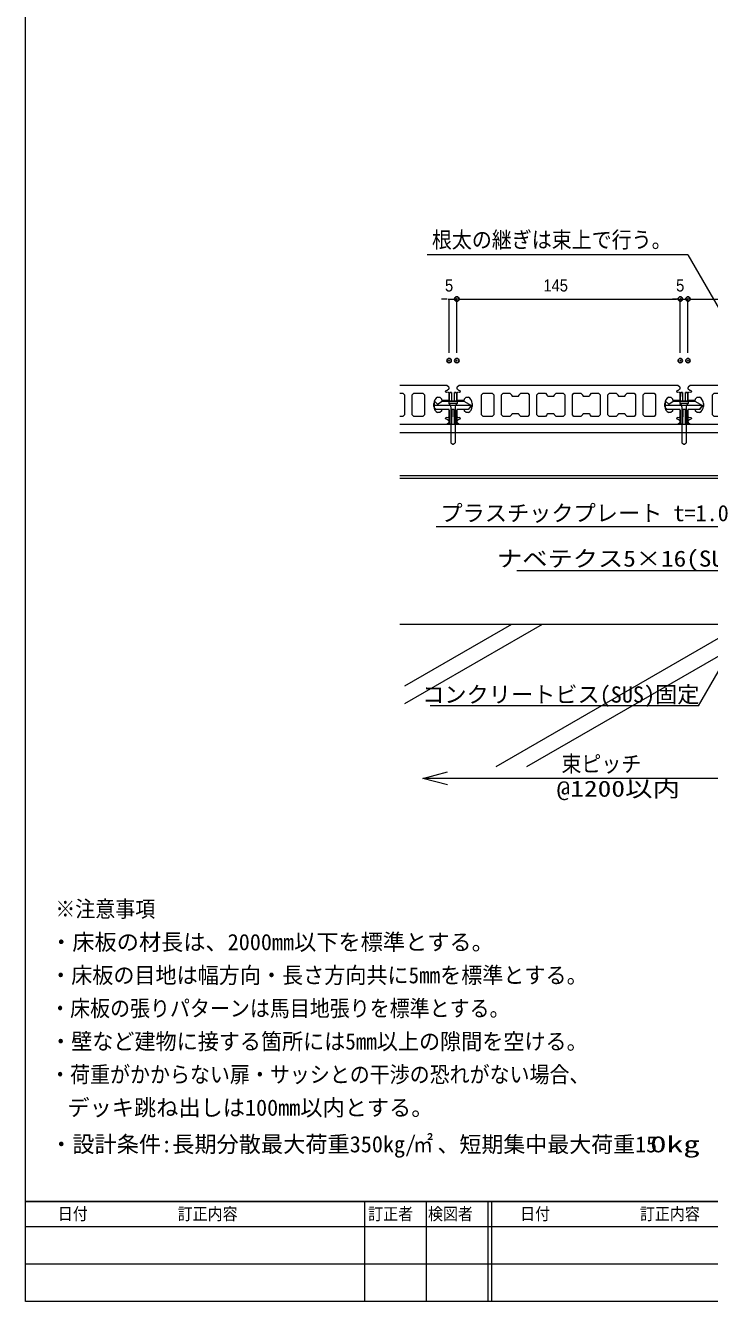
# Model space of a CAD drawing. Units: millimetres, scale not verified. Extents: x -12715 to 12220, y -3398 to 4210.
# Drawn here: x -1681 to -1237, y 2231 to 3059 of the extents above; entities that cross this region are included whole.
import ezdxf
from ezdxf.enums import TextEntityAlignment as Align

# ---------------------------------------------------------------- set-up
doc = ezdxf.new("R2010")
doc.units = ezdxf.units.MM
doc.header["$LTSCALE"] = 5.7
doc.header["$PDMODE"] = 32
doc.header["$PDSIZE"] = 2.85
for name, color, linetype, lineweight in [('0-0_図枠', 7, 'Continuous', 9), ('0-1_デッキ', 7, 'Continuous', 9), ('0-2_文字', 4, 'Continuous', 9), ('0-3_寸法', 7, 'Continuous', 9), ('0-4_一般', 4, 'Continuous', 9), ('0-5_根太', 4, 'Continuous', 9), ('0-7_0', 7, 'Continuous', 9), ('0-B_WQCS', 4, 'Continuous', 9)]:
    doc.layers.add(name, color=color, linetype=linetype, lineweight=lineweight)
doc.layers.add('0-8_DEFPOINTS', color=7, linetype='Continuous')
doc.styles.add('Osaka', font='')
doc.styles.add('ＭＳ ゴシック', font='')
doc.styles.get('Osaka').set_extended_font_data('Osaka')
doc.styles.get('ＭＳ ゴシック').set_extended_font_data('MS Gothic')

# ---------------------------------------------------------------- blocks, each defined once
blk = doc.blocks.new('_DOT')
at = {"layer": '0-7_0'}
for p, q in [((-20, 0), (-40, 0)), ((-10, 0), (10, 0))]:
    blk.add_line(p, q, dxfattribs=at)
blk = doc.blocks.new('25×145開\u30002軸')
at = {"layer": '0-1_デッキ'}
for p, q in [((-2900, 440.1), (-2900, 429.4)), ((-2892.4, 413.5), (-2853.1, 382.1)), ((-2846.2, 378.5), (-2824.5, 371.9)), ((-2810, 352.5), (-2810, 346.2)), ((2810, 346.2), (2810, 352.5)), ((2824.5, 371.9), (2846.2, 378.5)), ((2853.1, 382.1), (2892.4, 413.5)), ((2900, 429.4), (2900, 440.1)), ((-2828.5, 326), (-2881.5, 321.2)), ((-2500, 40), (-2500, -40)), ((2500, -40), (2500, 40)), ((2881.5, 321.2), (2828.5, 326)), ((-2881.5, -321.2), (-2828.5, -326)), ((2828.5, -326), (2881.5, -321.2)), ((-2900, -429.4), (-2900, -440.1)), ((-2853.1, -382.1), (-2892.4, -413.5)), ((-2824.5, -371.9), (-2846.2, -378.5)), ((-2810, -346.2), (-2810, -352.5)), ((2810, -352.5), (2810, -346.2)), ((2846.2, -378.5), (2824.5, -371.9)), ((2892.4, -413.5), (2853.1, -382.1)), ((2900, -440.1), (2900, -429.4))]:
    blk.add_line(p, q, dxfattribs=at)
for points in [[(2892.7, 455.7), (2839.5, 500), (-2839.5, 500), (-2892.7, 455.7)], [(-2900, 301), (-2900, 130), (-2890, 120), (-2710, 120)], [(-2710, 120), (-2700, 130), (-2700, 160), (-2660, 200), (-2600, 200)], [(2600, 200), (2660, 200), (2700, 160), (2700, 130), (2710, 120), (2890, 120), (2900, 130), (2900, 301)], [(-2600, -200), (-2660, -200), (-2700, -160), (-2700, -130), (-2710, -120), (-2890, -120), (-2900, -130), (-2900, -301)], [(2900, -301), (2900, -130), (2890, -120), (2710, -120), (2700, -130), (2700, -160), (2660, -200), (2600, -200)], [(-2892.7, -455.7), (-2839.5, -500), (2839.5, -500), (2892.7, -455.7)]]:
    blk.add_lwpolyline(points, dxfattribs=at)
for points in [[(-2260, -259.9), (-2260, 259.9), (-2220, 299.9), (-1980, 300), (-1940, 260), (-1940, -260), (-1980, -300), (-2220, -299.9)], [(-1740, -260), (-1740, 260), (-1700, 300), (-1520, 300), (-1480, 260), (-1480, 250), (-1460, 230), (-1300, 230), (-1280, 250), (-1280, 260), (-1240, 300), (-1060, 300), (-1020, 260), (-1020, -260), (-1060, -300), (-1240, -300), (-1280, -260), (-1280, -250), (-1300, -230), (-1460, -230), (-1480, -250), (-1480, -260), (-1520, -300), (-1700, -300)], [(-780, 300), (-600, 300), (-560, 260), (-560, 250), (-540, 230), (-380, 230), (-360, 250), (-360, 260), (-320, 300), (-140, 300), (-100, 260), (-100, -260), (-140, -300), (-320, -300), (-360, -260), (-360, -250), (-380, -230), (-540, -230), (-560, -250), (-560, -260), (-600, -300), (-780, -300), (-820, -260), (-820, 260)], [(140, -300), (100, -260), (100, 260), (140, 300), (320, 300), (360, 260), (360, 250), (380, 230), (540, 230), (560, 250), (560, 260), (600, 300), (780, 300), (820, 260), (820, -260), (780, -300), (600, -300), (560, -260), (560, -250), (540, -230), (380, -230), (360, -250), (360, -260), (320, -300)], [(1280, -260), (1240, -300), (1060, -300), (1020, -260), (1020, 260), (1060, 300), (1240, 300), (1280, 260), (1280, 250), (1300, 230), (1460, 230), (1480, 250), (1480, 260), (1520, 300), (1700, 300), (1740, 260), (1740, -260), (1700, -300), (1520, -300), (1480, -260), (1480, -250), (1460, -230), (1300, -230), (1280, -250)], [(2260, -259.9), (2220, -299.9), (1980, -300), (1940, -260), (1940, 260), (1980, 300), (2220, 299.9), (2260, 259.9)]]:
    blk.add_lwpolyline(points, close=True, dxfattribs=at)
for centre, radius, start, end in [((-2879.7, 440.1), 20.3, 129.80557, 180), ((-2879.7, 429.4), 20.3, 180, 231.34019), ((-2840.4, 397.9), 20.3, 231.34019, 253.30076), ((-2830.3, 346.2), 20.3, 275.07961, 0), ((-2830.3, 352.5), 20.3, 0, 73.30076), ((2830.3, 352.5), 20.3, 106.69924, 180), ((2830.3, 346.2), 20.3, 180, 264.92039), ((2840.4, 397.9), 20.3, 286.69924, 308.65981), ((2879.7, 429.4), 20.3, 308.65981, 0), ((2879.7, 440.1), 20.3, 0, 50.19443), ((-2879.7, 301), 20.3, 95.07961, 180), ((-2688.3, 33.5), 188.4, 1.96794, 62.04932), ((2688.3, 33.5), 188.4, 117.95068, 178.03206), ((2879.7, 301), 20.3, 0, 84.92039), ((-2879.7, -301), 20.3, 180, 264.92039), ((-2830.3, -346.2), 20.3, 0, 84.92039), ((-2688.3, -33.5), 188.4, 297.95068, 358.03206), ((2688.3, -33.5), 188.4, 181.96794, 242.04932), ((2830.3, -346.2), 20.3, 95.07961, 180), ((2879.7, -301), 20.3, 275.07961, 0), ((-2879.7, -429.4), 20.3, 128.65981, 180), ((-2879.7, -440.1), 20.3, 180, 230.19443), ((-2840.4, -397.9), 20.3, 106.69924, 128.65981), ((-2830.3, -352.5), 20.3, 286.69924, 0), ((2830.3, -352.5), 20.3, 180, 253.30076), ((2840.4, -397.9), 20.3, 51.34019, 73.30076), ((2879.7, -429.4), 20.3, 0, 51.34019), ((2879.7, -440.1), 20.3, 309.80557, 0)]:
    blk.add_arc(centre, radius, start, end, dxfattribs=at)
blk = doc.blocks.new('グループ-56-1')
at = {"layer": '0-1_デッキ'}
for p, q in [((-67008.2, -3781.4), (-68227.9, -3781.4)), ((-67037.7, -3935.3), (-67037.7, -3929)), ((-67023.2, -3909.5), (-67001.4, -3903)), ((-66966.2, -3960.2), (-67019.2, -3955.5)), ((-66955, -3825.7), (-67008.2, -3781.4)), ((-66994.6, -3899.4), (-66955.3, -3868)), ((-66947.7, -3852.1), (-66947.7, -3841.4)), ((-68227.9, -3981.4), (-68147.7, -3981.4)), ((-68147.7, -3981.4), (-68107.7, -4021.4)), ((-68107.7, -4021.4), (-68107.7, -4541.4)), ((-67907.7, -4021.4), (-67867.7, -3981.4)), ((-67907.7, -4541.4), (-67907.7, -4021.4)), ((-67867.7, -3981.4), (-67627.7, -3981.5)), ((-67627.7, -3981.5), (-67587.7, -4021.5)), ((-67587.7, -4021.5), (-67587.7, -4541.4)), ((-67347.7, -4321.4), (-67347.7, -4241.4)), ((-67247.7, -4081.4), (-67187.7, -4081.4)), ((-67187.7, -4081.4), (-67147.7, -4121.4)), ((-67147.7, -4121.4), (-67147.7, -4151.4)), ((-67147.7, -4151.4), (-67137.7, -4161.4)), ((-67137.7, -4161.4), (-66957.7, -4161.4)), ((-66957.7, -4161.4), (-66947.7, -4151.4)), ((-66947.7, -4151.4), (-66947.7, -3980.4)), ((-68147.7, -4581.4), (-68227.9, -4581.4)), ((-68107.7, -4541.4), (-68147.7, -4581.4)), ((-67867.7, -4581.5), (-67907.7, -4541.4)), ((-67627.7, -4581.4), (-67867.7, -4581.5)), ((-67587.7, -4541.4), (-67627.7, -4581.4)), ((-67187.7, -4481.4), (-67247.7, -4481.4)), ((-67147.7, -4441.4), (-67187.7, -4481.4)), ((-67137.7, -4401.5), (-67147.7, -4411.5)), ((-67147.7, -4411.5), (-67147.7, -4441.4)), ((-66957.7, -4401.5), (-67137.7, -4401.5)), ((-67037.7, -4633.9), (-67037.7, -4627.6)), ((-67019.2, -4607.4), (-66966.2, -4602.7)), ((-66947.7, -4411.5), (-66957.7, -4401.5)), ((-66947.7, -4582.5), (-66947.7, -4411.5)), ((-68227.9, -4781.4), (-67008.2, -4781.4)), ((-67001.4, -4659.9), (-67023.2, -4653.4)), ((-67008.2, -4781.4), (-66955, -4737.1)), ((-66955.3, -4694.9), (-66994.6, -4663.5)), ((-66947.7, -4721.5), (-66947.7, -4710.8))]:
    blk.add_line(p, q, dxfattribs=at)
for centre, radius, start, end in [((-67017.4, -3929), 20.3, 106.69924, 180), ((-67017.4, -3935.3), 20.3, 180, 264.92039), ((-67007.3, -3883.5), 20.3, 286.69924, 308.65981), ((-66968, -3980.4), 20.3, 360, 84.92039), ((-66968, -3852.1), 20.3, 308.65981, 360), ((-66968, -3841.4), 20.3, 360, 50.19443), ((-67159.3, -4247.9), 188.4, 117.95068, 178.03206), ((-67159.3, -4315), 188.4, 181.96794, 242.04932), ((-67017.4, -4627.6), 20.3, 95.07961, 180), ((-67017.4, -4633.9), 20.3, 180, 253.30076), ((-66968, -4582.5), 20.3, 275.07961, 0), ((-67007.3, -4679.4), 20.3, 51.34019, 73.30076), ((-66968, -4710.8), 20.3, 0, 51.34019), ((-66968, -4721.5), 20.3, 309.80557, 360)]:
    blk.add_arc(centre, radius, start, end, dxfattribs=at)
blk = doc.blocks.new('グループ-284-1')
at = {"layer": '0-5_根太'}
for p, q in [((-68227.9, -4781.4), (-57887.9, -4781.4)), ((-57887.9, -6181.4), (-57887.9, -4781.4)), ((-68227.9, -5001.4), (-57887.9, -5001.4)), ((-68227.9, -6117.4), (-57887.9, -6117.4)), ((-68227.9, -6181.4), (-57887.9, -6181.4))]:
    blk.add_line(p, q, dxfattribs=at)
blk = doc.blocks.new('グループ-405-1')
at = {"layer": '0-B_WQCS'}
for p, q in [((-40, 670), (-84.4, 670)), ((-40, 670), (-40, 658.4)), ((40, 658.4), (40, 670)), ((84.4, 670), (40, 670)), ((-280, 450), (280, 450)), ((-96.4, 658.2), (-99.7, 469.1)), ((-40, 658.4), (-40, 469.3)), ((40, 469.3), (40, 658.4)), ((99.7, 469.1), (96.4, 658.2)), ((480, 330), (-480, 330)), ((-100, 211.1), (-100, -138)), ((-33.7, 210.7), (-39.8, -138.4)), ((39.8, -138.4), (33.7, 210.7)), ((100, -138), (100, 211.1)), ((400, 230), (480, 330)), ((-88, -150), (-40, -150)), ((-39.8, -138.4), (-40, -150)), ((40, -150), (39.8, -138.4)), ((40, -150), (88, -150))]:
    blk.add_line(p, q, dxfattribs=at)
blk.add_lwpolyline([(-480, 450), (-400, 370), (-280, 450), (-99.7, 470), (-96.4, 658.2), (-84.4, 670), (-40, 670), (-40, 450), (40, 450), (40, 670), (84.4, 670), (96.4, 658.2), (99.7, 470), (280, 450), (480, 330), (397.8, 230), (100, 230), (100, -138), (88, -150), (40, -150), (33.4, 230), (-33.4, 230), (-40, -150), (-88, -150), (-100, -138), (-100, 230), (-440, 230), (-480, 270)], close=True, dxfattribs=at)
for centre, start, end in [((-84.4, 658), 90, 179), ((84.4, 658), 1, 90), ((-88, -138), 180, 270), ((88, -138), 270, 0)]:
    blk.add_arc(centre, 12, start, end, dxfattribs=at)
blk = doc.blocks.new('グループ-406-1')
at = {"layer": '0-B_WQCS'}
for p, q in [((110, 390), (-110, 390)), ((-110, 390), (-79.9, 359.8)), ((56.4, 336.4), (-56.4, 336.4)), ((110, 390), (79.8, 359.8)), ((110, 450), (110, 390)), ((-56.4, 303.3), (-56.4, -634)), ((56.4, 303.3), (56.4, -634)), ((-56.4, -634), (-7.3, -668.4)), ((-7.3, -668.4), (0, -670))]:
    blk.add_line(p, q, dxfattribs=at)
for points in [[(110, 450), (-110, 450), (-110, 390)], [(0, -670), (7.2, -668.4), (56.4, -634)]]:
    blk.add_lwpolyline(points, dxfattribs=at)
for centre, start, end in [((-136.4, 303.3), 0, 45), ((136.4, 303.3), 135, 180)]:
    blk.add_arc(centre, 80, start, end, dxfattribs=at)
blk = doc.blocks.new('グループ-407-1')
at = {"layer": '0-B_WQCS'}
for name in ['グループ-405-1', 'グループ-406-1']:
    blk.add_blockref(name, (0, 0), dxfattribs=at)
blk = doc.blocks.new('WQCS2016断')
at = {"layer": '0-B_WQCS'}
blk.add_blockref('グループ-407-1', (0, 0), dxfattribs=at)

msp = doc.modelspace()

# ---------------------------------------------------------------- linework, layer by layer
at = {"layer": '0-0_図枠'}
for p, q in [((-1461.017, 2295.811), (-1461.017, 2230.811)), ((-1421.017, 2295.811), (-1421.017, 2230.811)), ((-1381.017, 2295.811), (-1381.017, 2230.811)), ((-1378.517, 2295.811), (-1378.517, 2230.811)), ((-1681.017, 2279.561), (-1081.017, 2279.561)), ((-1681.017, 2255.186), (-1081.017, 2255.186))]:
    msp.add_line(p, q, dxfattribs=at)
at = {"layer": '0-0_図枠', "color": 5}
for points in [[(-1681.016, 3595.811), (318.984, 3595.811), (318.984, 2295.811), (-1681.016, 2295.811)], [(-1681.017, 2295.811), (318.983, 2295.811), (318.983, 2230.811), (-1681.017, 2230.811)]]:
    msp.add_lwpolyline(points, close=True, dxfattribs=at)
at = {"layer": '0-2_文字'}
for p, q in [((-1251.218, 2910.323), (-1420.249, 2910.323)), ((-1251.218, 2910.323), (-1179.611, 2786.296)), ((-1227.804, 2733.845), (-1414.429, 2733.845)), ((-1223.793, 2705.272), (-1362.084, 2705.272)), ((-1244.281, 2617.57), (-1214.111, 2669.826)), ((-1244.281, 2617.57), (-1418.509, 2617.57))]:
    msp.add_line(p, q, dxfattribs=at)
at = {"layer": '0-3_寸法'}
for p, q in [((-1408.609, 2881.707), (-1411.113, 2881.707)), ((-1406.106, 2846.707), (-1406.106, 2881.707)), ((-1406.106, 2881.707), (-1401.106, 2881.707)), ((-1401.106, 2846.707), (-1401.106, 2881.707)), ((-1401.106, 2846.707), (-1401.106, 2881.707)), ((-1398.602, 2881.707), (-1258.609, 2881.707)), ((-1398.602, 2881.707), (-1396.098, 2881.707)), ((-1258.609, 2881.707), (-1261.113, 2881.707)), ((-1256.106, 2846.707), (-1256.106, 2881.707)), ((-1256.106, 2846.707), (-1256.106, 2881.707)), ((-1256.106, 2881.707), (-1251.106, 2881.707)), ((-1251.106, 2846.707), (-1251.106, 2881.707)), ((-1251.106, 2846.707), (-1251.106, 2881.707)), ((-1248.602, 2881.707), (-1108.609, 2881.707)), ((-1248.602, 2881.707), (-1246.098, 2881.707))]:
    msp.add_line(p, q, dxfattribs=at)
at = {"layer": '0-3_寸法', "color": 4}
msp.add_line((-923.111, 2570.464), (-1423.111, 2570.464), dxfattribs=at)
msp.add_lwpolyline([(-1407.236, 2566.21), (-1423.111, 2570.464), (-1407.236, 2574.718)], dxfattribs=at)
at = {"layer": '0-4_一般', "color": 3}
msp.add_line((-906.048, 2670.464), (-1438.111, 2670.464), dxfattribs=at)
at = {"layer": '0-4_一般'}
for p, q in [((-1365.611, 2670.464), (-1435.017, 2630.392)), ((-1345.611, 2670.464), (-1435.017, 2618.845)), ((-1215.611, 2670.464), (-1375.825, 2577.964)), ((-1195.611, 2670.464), (-1355.825, 2577.964))]:
    msp.add_line(p, q, dxfattribs=at)
at = {"layer": '0-8_DEFPOINTS'}
for p in [(-1401.106, 2881.707), (-1256.106, 2881.707), (-1251.106, 2881.707), (-1406.106, 2841.707), (-1401.106, 2841.707), (-1256.106, 2841.707), (-1251.106, 2841.707)]:
    msp.add_point(p, dxfattribs=at)

# ---------------------------------------------------------------- block references
at = {"layer": '0-1_デッキ', "xscale": 0.025, "yscale": 0.025}
for name, p in [('グループ-56-1', (267.586, 2920)), ('25×145開\u30002軸', (-1328.606, 2812.964)), ('25×145開\u30002軸', (-1178.606, 2812.964))]:
    msp.add_blockref(name, p, dxfattribs=at)
at = {"layer": '0-3_寸法', "xscale": 0.06259308, "yscale": 0.06259308}
for p in [(-1406.106, 2881.707), (-1256.106, 2881.707), (-1256.106, 2881.707)]:
    msp.add_blockref('_DOT', p, dxfattribs=at)
at = {"layer": '0-3_寸法', "xscale": 0.06259308, "yscale": 0.06259308, "rotation": 180}
for p in [(-1401.106, 2881.707), (-1401.106, 2881.707), (-1251.106, 2881.707), (-1251.106, 2881.707)]:
    msp.add_blockref('_DOT', p, dxfattribs=at)
at = {"layer": '0-5_根太', "xscale": 0.025, "yscale": 0.025}
msp.add_blockref('グループ-284-1', (267.586, 2920), dxfattribs=at)
at = {"layer": '0-B_WQCS', "xscale": 0.025, "yscale": 0.025}
for p in [(-1403.606, 2804.214), (-1253.606, 2804.214)]:
    msp.add_blockref('WQCS2016断', p, dxfattribs=at)

# ---------------------------------------------------------------- texts
at = {"layer": '0-0_図枠', "style": 'ＭＳ ゴシック', "width": 0.9}
for s, p in [('日付\u3000\u3000\u3000\u3000\u3000\u3000訂正内容', (-1660.034, 2281.39)), ('訂正者\u3000検図者', (-1458.669, 2281.349)), ('日付\u3000\u3000\u3000\u3000\u3000\u3000訂正内容', (-1360.034, 2281.39))]:
    msp.add_text(s, height=7.918, dxfattribs=at).set_placement(p, align=Align.BOTTOM_LEFT)
at = {"layer": '0-2_文字', "style": 'ＭＳ ゴシック'}
for s, height, width, p in [('根太の継ぎは束上で行う。', 10.56, 0.9, (-1417.29, 2911.755)), ('ナベテクス5×16(SUS)', 10.45, 1.15, (-1375.051, 2704.787)), ('※注意事項', 10.56, 0.9, (-1661.685, 2477.233)), ('・床板の目地は幅方向・長さ方向共に5mmを標準とする。', 10.56, 0.95, (-1665.05, 2434.219)), ('・床板の張りパターンは馬目地張りを標準とする。', 10.56, 0.9, (-1665.05, 2412.713)), ('・壁など建物に接する箇所には5mm以上の隙間を空ける。', 10.56, 0.95, (-1665.05, 2391.226)), ('・荷重がかからない扉・サッシとの干渉の恐れがない場合、', 10.56, 0.9, (-1665.05, 2369.763)), ('㎡', 10.56, 0.9, (-1429.462, 2324.477)), ('0kg', 10.56, 1.5, (-1275.707, 2324.477))]:
    msp.add_text(s, height=height, dxfattribs=dict(at, width=width)).set_placement(p, align=Align.BOTTOM_LEFT)
for s, height, p in [('プラスチックプレート t=1.0', 10.56, (-1411.76, 2734.251)), ('コンクリートビス(SUS)固定', 10.56, (-1423.605, 2616.467)), ('・床板の材長は、2000mm以下を標準とする。', 10.56, (-1665.05, 2455.726)), (' デッキ跳ね出しは100mm以内とする。', 10.56, (-1661.016, 2348.239)), ('・設計条件:長期分散最大荷重350kg/', 10.56, (-1665.05, 2324.477)), ('、短期集中最大荷重15', 10.45, (-1413.668, 2324.477))]:
    msp.add_text(s, height=height, dxfattribs=at).set_placement(p, align=Align.BOTTOM_LEFT)
at = {"layer": '0-3_寸法', "style": 'Osaka', "width": 0.9}
for s, p in [('5', (-1408.777, 2884.207)), ('145', (-1344.894, 2884.207)), ('5', (-1258.777, 2884.207))]:
    msp.add_text(s, height=7.918, dxfattribs=at).set_placement(p, align=Align.BOTTOM_LEFT)
at = {"layer": '0-3_寸法', "color": 4, "style": 'ＭＳ ゴシック'}
for s, height, width, p in [('束ピッチ', 10.56, 0.9, (-1333.257, 2571.403)), ('@1200以内', 10.45, 1.25, (-1336.369, 2555.403))]:
    msp.add_text(s, height=height, dxfattribs=dict(at, width=width)).set_placement(p, align=Align.BOTTOM_LEFT)

doc.saveas('drawing.dxf')
